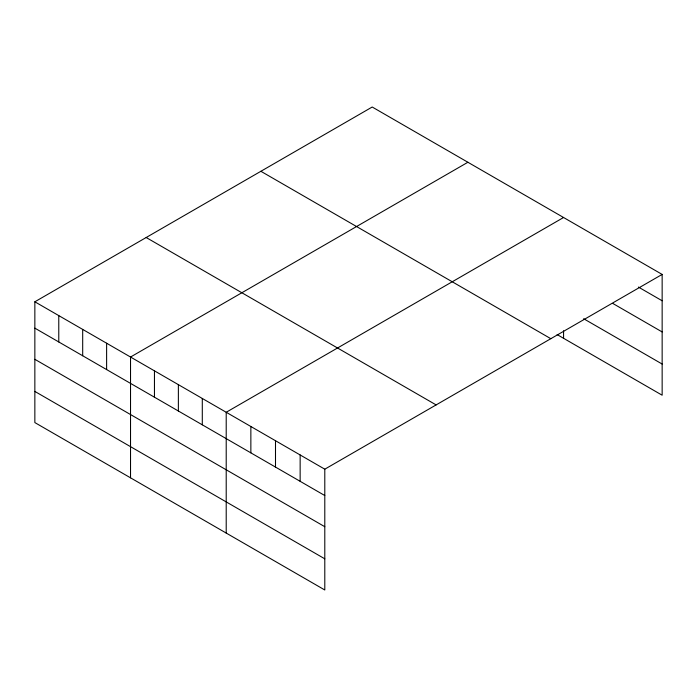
<?xml version="1.0" encoding="UTF-8"?>
<svg xmlns="http://www.w3.org/2000/svg" width="697" height="697" viewBox="0 0 697 697"><rect width="100%" height="100%" fill="white"/><g stroke="black" fill="none" stroke-linecap="round" stroke-linejoin="round"><path stroke-width="1.05" d="M557.13 334.577L662.15 395.208L662.15 274.418L372.207 107.016L34.85 301.792L34.85 422.582L324.793 589.984L324.793 469.186L34.85 301.792M467.887 162.262L130.531 357.03L130.531 477.828M563.568 217.499L226.211 412.267L226.211 533.066M324.793 469.186L662.15 274.418M638.417 287.068L662.15 300.773M612.863 303.483L662.15 331.938M583.65 318.729L662.15 364.043M260.878 171.288L550.822 338.69M146.178 237.511L436.122 404.913M34.85 328.148L324.793 495.541M34.85 359.312L324.793 526.705M34.85 391.418L324.793 558.82M563.568 330.77L563.568 338.298M300.146 454.958L300.146 481.313M275.498 440.731L275.498 467.086M250.859 426.503L250.859 452.858M202.296 398.457L202.296 424.822M178.371 384.648L178.371 411.012M154.455 370.839L154.455 397.203M106.615 343.22L106.615 369.576M82.69 329.411L82.69 355.766M58.775 315.602L58.775 341.957"/></g></svg>
